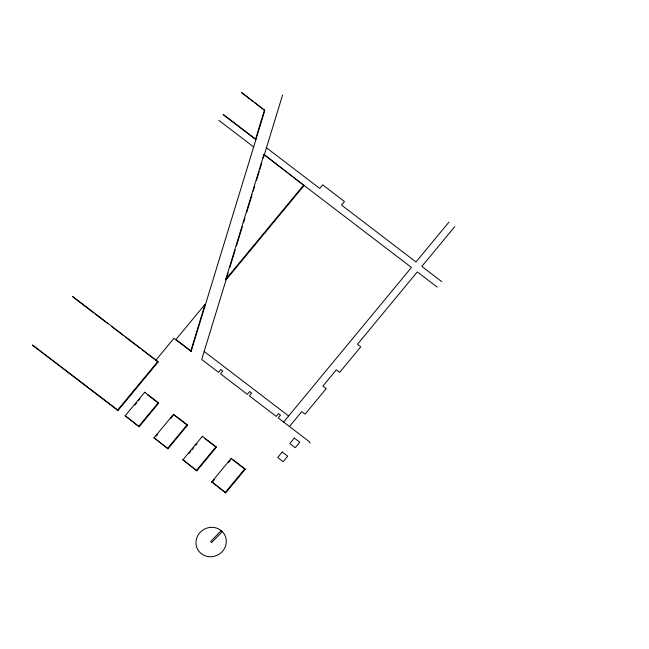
<?xml version="1.0" encoding="UTF-8"?>
<svg xmlns="http://www.w3.org/2000/svg" width="649" height="649" viewBox="0 0 649 649"><rect width="100%" height="100%" fill="white"/><g stroke="black" fill="none" stroke-linecap="round" stroke-linejoin="round"><path stroke-width="0.97" d="M241.396 92.239L264.808 110.468L191.122 351.401L190.822 350.833L205.043 304.332L205.344 304.908M223.434 114.905L255.876 139.681L255.576 139.105L264.508 109.892M225.763 279.273L263.94 154.446L304.113 185.468L226.063 279.841L225.763 279.273L303.813 184.892M228.132 273.083L201.709 359.489L218.51 372.323L220.814 369.532L222.794 371.05L220.49 373.832L247.358 394.357L249.662 391.566L251.642 393.083L249.338 395.866L276.206 416.39L278.51 413.6L280.49 415.117L278.186 417.899L309.289 441.653L310.044 443.08M229.908 267.283L235.222 249.897M236.406 246.036L242.32 226.712M243.497 222.85L244.973 218.015M246.75 212.223L252.063 194.838M253.248 190.968L254.724 186.141M256.501 180.341L259.154 171.652M259.746 169.722L261.815 162.956M263.535 157.35L282.583 95.046M32.75 345.471L117.972 410.557L158.105 362.028L155.801 360.268L173.964 338.299L191.122 351.401M117.972 410.557L117.664 409.981L157.796 361.452L72.583 296.374M176.268 340.06L175.968 339.484L205.043 304.332M125.225 415.758L144.654 392.256L158.299 402.68L158.607 403.248L139.17 426.75L125.225 415.758L139.17 426.75M134.927 404.96L136.809 402.68M138.691 400.409L139.941 398.892M138.87 426.174L158.299 402.68M154.073 437.791L173.51 414.289L187.155 424.714L187.456 425.282L168.018 448.784L154.073 437.791L168.018 448.784M156.255 436.087L157.512 434.57M170.671 418.654L173.178 415.62M167.718 448.208L187.155 424.714M182.921 459.825L202.358 436.323L216.003 446.747L216.304 447.315L196.874 470.817L182.921 459.825L196.874 470.817M188.867 453.57L190.749 451.298M191.999 449.781L193.881 447.51M195.763 445.238L197.02 443.721M196.566 470.241L216.003 446.747M211.777 481.858L231.206 458.356L244.851 468.781L245.152 469.349L225.722 492.851L211.777 481.858L225.722 492.851M212.077 482.426L214.584 479.4M228.375 462.721L230.257 460.449M225.422 492.275L244.851 468.781M283.621 422.053L411.458 267.453L288.164 173.291M448.962 222.112L415.993 261.969L341.52 205.084L344.481 201.506L322.642 184.835L319.681 188.413L266.463 147.769M289.462 426.507L301.769 411.628L305.087 414.159L326.236 388.589L322.918 386.05L336.328 369.841L339.646 372.372L360.795 346.801L357.477 344.262L417.307 271.915L437.134 287.061M454.811 226.574L421.842 266.439L441.669 281.577M221.171 530.631L210.592 541.558L211.679 542.54L222.25 531.612M241.696 92.815L252.859 101.333M254.449 102.55L264.013 109.859M223.134 114.329L255.576 139.105M218.9 120.381L253.654 146.934M286.574 172.066L263.94 154.446M204.159 351.466L288.643 415.985M175.968 339.484L190.822 350.833M72.883 296.942L93.813 312.932M95.427 314.157L107.499 323.38M111.523 326.455L123.602 335.679M125.208 336.904L140.5 348.586M142.115 349.819L154.186 359.043M147.364 394.665L158.607 403.248M174.613 415.474L187.456 425.282M205.068 438.732L216.304 447.315M232.31 459.541L245.152 469.349M32.45 344.903L117.664 409.981M262.991 157.553L263.291 158.129M231.206 458.356L231.506 458.932M202.358 436.323L202.658 436.899M157.796 361.452L158.105 362.028M155.5 359.692L155.801 360.268M173.51 414.289L173.81 414.865M144.654 392.256L144.962 392.832M282.242 452.029L277.707 457.513L283.167 461.682L287.702 456.198L282.242 452.029M294.313 438.059L289.779 443.543L295.238 447.713L299.773 442.229L294.313 438.059M221.747 531.085L220.238 529.892A15.341 14.554 -27.7 0 0 196.282 539.652A15.341 14.554 -27.7 0 0 214.584 556.234A15.341 14.554 -27.7 0 0 223.069 532.464L221.747 531.085"/></g></svg>
